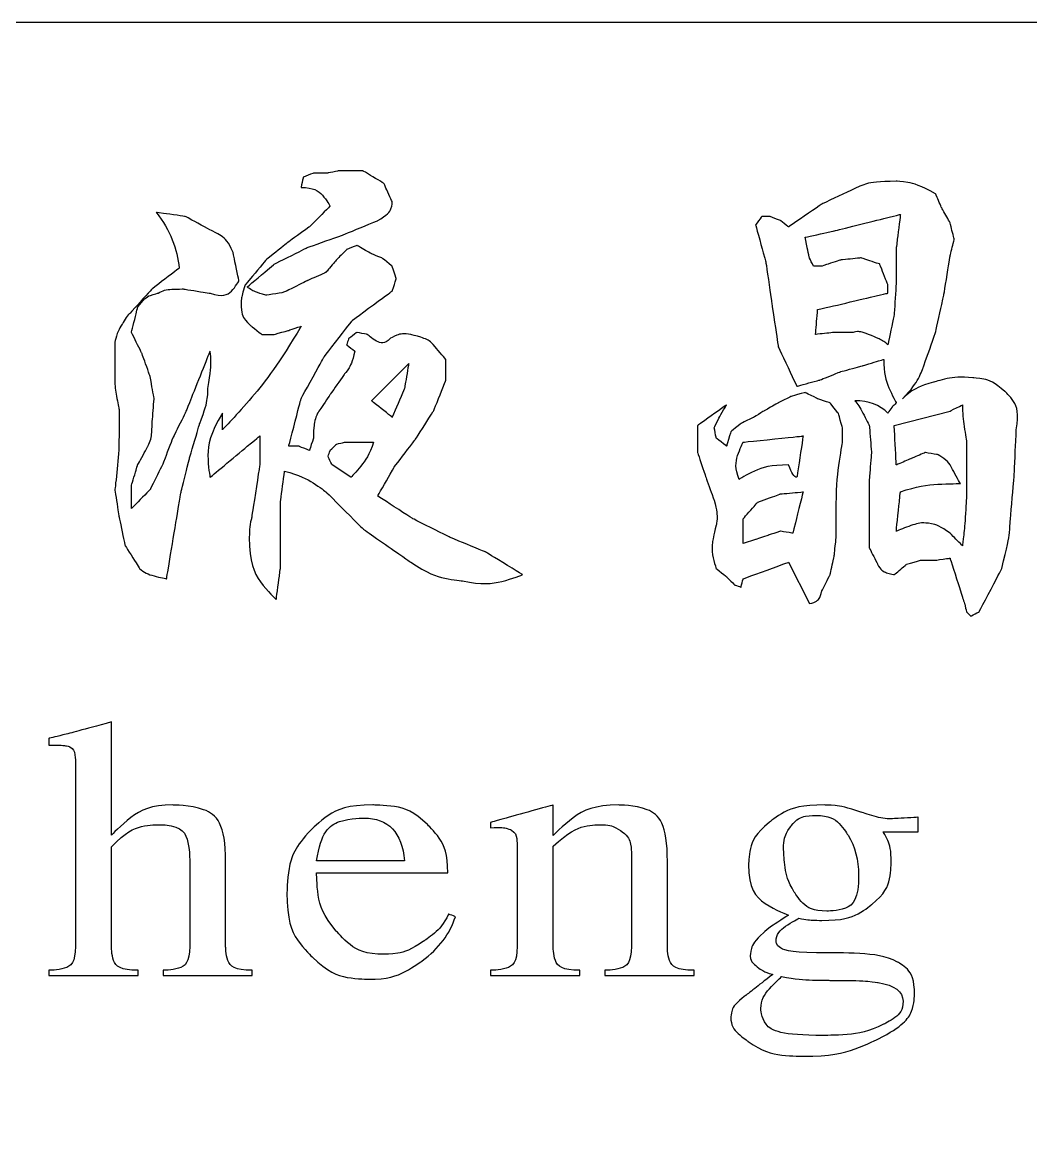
# Model space of a CAD drawing. Header units: millimetres. Extents: x 538 to 2776, y 409 to 1056.
# Drawn here: x 942.54 to 950.49, y 421.85 to 430.74 of the extents above; entities that cross this region are included whole.
import ezdxf

# ---------------------------------------------------------------- set-up
doc = ezdxf.new("R2010")
doc.units = ezdxf.units.MM
doc.layers.add('DWG', color=7, linetype='Continuous')
doc.layers.add('layer 1', color=7, linetype='Continuous')

msp = doc.modelspace()

# ---------------------------------------------------------------- linework, layer by layer
at = {"layer": 'DWG', "linetype": 'ByBlock'}
msp.add_lwpolyline([(988.7912, 430.7424), (919.3691, 430.7424, 0.414214), (919.167, 430.5403), (919.167, 408.5864)], format="xyb", dxfattribs=at)
at = {"layer": 'layer 1', "color": 0}
for points, knots in [([(944.4119, 427.2561), (944.4119, 427.2561), (944.4119, 427.4845), (944.4119, 427.4845), (944.4119, 427.4845), (944.4119, 427.4845), (944.02, 427.1587), (944.02, 427.1587), (944.02, 427.1587), (943.9873, 427.3327), (944.02, 427.5012), (944.1182, 427.6641), (944.1182, 427.6641), (944.1182, 427.6641), (944.1182, 427.5339), (944.1182, 427.5339), (944.1182, 427.5339), (944.3576, 427.7838), (944.5637, 428.056), (944.7377, 428.3491), (944.7377, 428.3491), (944.7377, 428.3491), (944.6402, 428.317), (944.6402, 428.317), (944.6402, 428.317), (944.6402, 428.317), (944.5261, 428.2843), (944.5261, 428.2843), (944.5261, 428.2843), (944.5261, 428.2843), (944.428, 428.2843), (944.428, 428.2843), (944.428, 428.2843), (944.428, 428.2843), (944.3465, 428.3491), (944.3465, 428.3491), (944.3465, 428.3491), (944.2922, 428.3929), (944.2651, 428.4528), (944.2651, 428.5286), (944.2651, 428.5286), (944.2651, 428.5613), (944.2755, 428.6101), (944.2978, 428.6755), (944.2978, 428.6755), (944.2978, 428.6755), (944.4607, 428.8711), (944.4607, 428.8711), (944.4607, 428.8711), (944.4607, 428.8711), (944.6235, 429.002), (944.6235, 429.002), (944.6235, 429.002), (944.6235, 429.002), (944.8031, 429.1322), (944.8031, 429.1322), (944.8031, 429.1322), (944.8031, 429.1322), (944.9667, 429.2957), (944.9667, 429.2957), (944.9667, 429.2957), (944.9118, 429.3932), (944.8359, 429.4426), (944.7377, 429.4426), (944.7377, 429.4426), (944.7377, 429.4426), (944.7544, 429.5241), (944.7544, 429.5241), (944.7544, 429.5241), (944.7544, 429.5241), (944.8359, 429.5568), (944.8359, 429.5568), (944.8359, 429.5568), (944.8359, 429.5568), (944.95, 429.5568), (944.95, 429.5568), (944.95, 429.5568), (944.95, 429.5568), (945.0315, 429.5728), (945.0315, 429.5728), (945.0315, 429.5728), (945.0315, 429.5728), (945.2278, 429.5728), (945.2278, 429.5728), (945.2278, 429.5728), (945.2278, 429.5728), (945.3907, 429.4753), (945.3907, 429.4753), (945.3907, 429.4753), (945.3907, 429.4753), (945.4561, 429.3285), (945.4561, 429.3285), (945.4561, 429.3285), (945.4561, 429.2742), (945.4178, 429.2247), (945.3419, 429.1816), (945.3419, 429.1816), (945.3419, 429.1816), (945.0642, 429.0674), (945.0642, 429.0674), (945.0642, 429.0674), (945.0642, 429.0674), (944.7871, 428.9693), (944.7871, 428.9693), (944.7871, 428.9693), (944.7871, 428.9693), (944.5261, 428.8391), (944.5261, 428.8391), (944.5261, 428.8391), (944.5261, 428.8391), (944.3138, 428.6595), (944.3138, 428.6595), (944.3138, 428.6595), (944.3354, 428.6379), (944.3848, 428.6156), (944.4607, 428.5941), (944.4607, 428.5941), (944.5477, 428.6052), (944.602, 428.6156), (944.6235, 428.6268), (944.6235, 428.6268), (944.6235, 428.6268), (944.7871, 428.7082), (944.7871, 428.7082), (944.7871, 428.7082), (944.7871, 428.7082), (944.934, 428.7737), (944.934, 428.7737), (944.934, 428.7737), (944.934, 428.7737), (945.0155, 428.8711), (945.0155, 428.8711), (945.0155, 428.8711), (945.0155, 428.8711), (945.0969, 428.9533), (945.0969, 428.9533), (945.0969, 428.9533), (945.0969, 428.9533), (945.1783, 428.986), (945.1783, 428.986), (945.1783, 428.986), (945.1783, 428.986), (945.2925, 428.9205), (945.2925, 428.9205), (945.2925, 428.9205), (945.2925, 428.9205), (945.374, 428.8878), (945.374, 428.8878), (945.374, 428.8878), (945.374, 428.8878), (945.4561, 428.8224), (945.4561, 428.8224), (945.4561, 428.8224), (945.4561, 428.8224), (945.4888, 428.7249), (945.4888, 428.7249), (945.4888, 428.7249), (945.4888, 428.7249), (945.4561, 428.6268), (945.4561, 428.6268), (945.4561, 428.6268), (945.4561, 428.6268), (945.1456, 428.3985), (945.1456, 428.3985), (945.1456, 428.3985), (945.1456, 428.3985), (944.9173, 428.1047), (944.9173, 428.1047), (944.9173, 428.1047), (944.9173, 428.1047), (944.7377, 427.7782), (944.7377, 427.7782), (944.7377, 427.7782), (944.7377, 427.7782), (944.6402, 427.403), (944.6402, 427.403), (944.6402, 427.403), (944.6402, 427.403), (944.7217, 427.403), (944.7217, 427.403), (944.7217, 427.403), (944.7217, 427.403), (944.8031, 427.3703), (944.8031, 427.3703), (944.8031, 427.3703), (944.8031, 427.3703), (944.8359, 427.4685), (944.8359, 427.4685), (944.8359, 427.4685), (944.8359, 427.5555), (944.847, 427.6209), (944.8686, 427.6641), (944.8686, 427.6641), (944.8686, 427.6641), (944.9667, 427.8109), (944.9667, 427.8109), (944.9667, 427.8109), (944.9667, 427.8109), (945.0809, 427.9738), (945.0809, 427.9738), (945.0809, 427.9738), (945.1129, 428.0066), (945.1407, 428.0664), (945.1623, 428.1534), (945.1623, 428.1534), (945.1623, 428.1534), (945.0969, 428.2029), (945.0969, 428.2029), (945.0969, 428.2029), (945.0969, 428.2029), (945.1129, 428.2516), (945.1129, 428.2516), (945.1129, 428.2516), (945.1129, 428.2516), (945.1783, 428.3003), (945.1783, 428.3003), (945.1783, 428.3003), (945.1783, 428.3003), (945.2598, 428.2843), (945.2598, 428.2843), (945.2598, 428.2843), (945.3364, 428.2189), (945.3962, 428.2077), (945.4394, 428.2516), (945.4394, 428.2516), (945.4937, 428.2843), (945.548, 428.2947), (945.603, 428.2843), (945.603, 428.2843), (945.69, 428.262), (945.7443, 428.2404), (945.7659, 428.2189), (945.7659, 428.2189), (945.7659, 428.2189), (945.88, 428.088), (945.88, 428.088), (945.88, 428.088), (945.88, 428.088), (945.88, 427.9251), (945.88, 427.9251), (945.88, 427.9251), (945.88, 427.9251), (945.7819, 427.6808), (945.7819, 427.6808), (945.7819, 427.6808), (945.7819, 427.6808), (945.635, 427.4518), (945.635, 427.4518), (945.635, 427.4518), (945.635, 427.4518), (945.4721, 427.2402), (945.4721, 427.2402), (945.4721, 427.2402), (945.4721, 427.2402), (945.3419, 427.0118), (945.3419, 427.0118), (945.3419, 427.0118), (945.3419, 427.0118), (945.619, 426.8322), (945.619, 426.8322), (945.619, 426.8322), (945.619, 426.8322), (945.9128, 426.6853), (945.9128, 426.6853), (945.9128, 426.6853), (945.9128, 426.6853), (946.1898, 426.5712), (946.1898, 426.5712), (946.1898, 426.5712), (946.1898, 426.5712), (946.4835, 426.3916), (946.4835, 426.3916), (946.4835, 426.3916), (946.3207, 426.3262), (946.1626, 426.3101), (946.0109, 426.3429), (946.0109, 426.3429), (945.8689, 426.3533), (945.7332, 426.4027), (945.603, 426.4897), (945.603, 426.4897), (945.603, 426.4897), (945.2278, 426.7508), (945.2278, 426.7508), (945.2278, 426.7508), (945.2278, 426.7508), (944.934, 427.0439), (944.934, 427.0439), (944.934, 427.0439), (944.8359, 427.1204), (944.7273, 427.1747), (944.6076, 427.2074), (944.6076, 427.2074), (944.6076, 427.2074), (944.5748, 426.9624), (944.5748, 426.9624), (944.5748, 426.9624), (944.5748, 426.9624), (944.5748, 426.7014), (944.5748, 426.7014), (944.5748, 426.7014), (944.5748, 426.7014), (944.5748, 426.4403), (944.5748, 426.4403), (944.5748, 426.4403), (944.5748, 426.4403), (944.5421, 426.196), (944.5421, 426.196), (944.5421, 426.196), (944.4008, 426.3262), (944.3298, 426.4897), (944.3298, 426.6853), (944.3298, 426.6853), (944.3298, 426.7508), (944.3354, 426.7995), (944.3465, 426.8322), (944.3465, 426.8322), (944.3465, 426.8322), (944.4119, 427.2561), (944.4119, 427.2561)], [0, 0, 0, 0, 0.0125, 0.0125, 0.0125, 0.01875, 0.025, 0.025, 0.025, 0.03125, 0.0375, 0.0375, 0.0375, 0.04375, 0.05, 0.05, 0.05, 0.05625, 0.0625, 0.0625, 0.0625, 0.06875, 0.075, 0.075, 0.075, 0.08125, 0.0875, 0.0875, 0.0875, 0.09375, 0.1, 0.1, 0.1, 0.10625, 0.1125, 0.1125, 0.1125, 0.11875, 0.125, 0.125, 0.125, 0.13125, 0.1375, 0.1375, 0.1375, 0.14375, 0.15, 0.15, 0.15, 0.15625, 0.1625, 0.1625, 0.1625, 0.16875, 0.175, 0.175, 0.175, 0.18125, 0.1875, 0.1875, 0.1875, 0.19375, 0.2, 0.2, 0.2, 0.20625, 0.2125, 0.2125, 0.2125, 0.21875, 0.225, 0.225, 0.225, 0.23125, 0.2375, 0.2375, 0.2375, 0.24375, 0.25, 0.25, 0.25, 0.25625, 0.2625, 0.2625, 0.2625, 0.26875, 0.275, 0.275, 0.275, 0.28125, 0.2875, 0.2875, 0.2875, 0.29375, 0.3, 0.3, 0.3, 0.30625, 0.3125, 0.3125, 0.3125, 0.31875, 0.325, 0.325, 0.325, 0.33125, 0.3375, 0.3375, 0.3375, 0.34375, 0.35, 0.35, 0.35, 0.35625, 0.3625, 0.3625, 0.3625, 0.36875, 0.375, 0.375, 0.375, 0.38125, 0.3875, 0.3875, 0.3875, 0.39375, 0.4, 0.4, 0.4, 0.40625, 0.4125, 0.4125, 0.4125, 0.41875, 0.425, 0.425, 0.425, 0.43125, 0.4375, 0.4375, 0.4375, 0.44375, 0.45, 0.45, 0.45, 0.45625, 0.4625, 0.4625, 0.4625, 0.46875, 0.475, 0.475, 0.475, 0.48125, 0.4875, 0.4875, 0.4875, 0.49375, 0.5, 0.5, 0.5, 0.50625, 0.5125, 0.5125, 0.5125, 0.51875, 0.525, 0.525, 0.525, 0.53125, 0.5375, 0.5375, 0.5375, 0.54375, 0.55, 0.55, 0.55, 0.55625, 0.5625, 0.5625, 0.5625, 0.56875, 0.575, 0.575, 0.575, 0.58125, 0.5875, 0.5875, 0.5875, 0.59375, 0.6, 0.6, 0.6, 0.60625, 0.6125, 0.6125, 0.6125, 0.61875, 0.625, 0.625, 0.625, 0.63125, 0.6375, 0.6375, 0.6375, 0.64375, 0.65, 0.65, 0.65, 0.65625, 0.6625, 0.6625, 0.6625, 0.66875, 0.675, 0.675, 0.675, 0.68125, 0.6875, 0.6875, 0.6875, 0.69375, 0.7, 0.7, 0.7, 0.70625, 0.7125, 0.7125, 0.7125, 0.71875, 0.725, 0.725, 0.725, 0.73125, 0.7375, 0.7375, 0.7375, 0.74375, 0.75, 0.75, 0.75, 0.75625, 0.7625, 0.7625, 0.7625, 0.76875, 0.775, 0.775, 0.775, 0.78125, 0.7875, 0.7875, 0.7875, 0.79375, 0.8, 0.8, 0.8, 0.80625, 0.8125, 0.8125, 0.8125, 0.81875, 0.825, 0.825, 0.825, 0.83125, 0.8375, 0.8375, 0.8375, 0.84375, 0.85, 0.85, 0.85, 0.85625, 0.8625, 0.8625, 0.8625, 0.86875, 0.875, 0.875, 0.875, 0.88125, 0.8875, 0.8875, 0.8875, 0.89375, 0.9, 0.9, 0.9, 0.90625, 0.9125, 0.9125, 0.9125, 0.91875, 0.925, 0.925, 0.925, 0.93125, 0.9375, 0.9375, 0.9375, 0.94375, 0.95, 0.95, 0.95, 0.95625, 0.9625, 0.9625, 0.9625, 0.96875, 0.975, 0.975, 0.975, 0.98125, 0.9875, 0.9875, 0.9875, 0.99375, 1, 1, 1, 1]), ([(949.1037, 427.7622), (949.213, 427.7622), (949.3, 427.7295), (949.3647, 427.6641), (949.3647, 427.6641), (949.3647, 427.6641), (949.3974, 427.7128), (949.3974, 427.7128), (949.3974, 427.7128), (949.3974, 427.7128), (949.4302, 427.7455), (949.4302, 427.7455), (949.4302, 427.7455), (949.3647, 427.8653), (949.332, 427.9794), (949.332, 428.088), (949.332, 428.088), (949.332, 428.088), (949.1691, 428.0393), (949.1691, 428.0393), (949.1691, 428.0393), (949.1691, 428.0393), (948.9895, 427.9905), (948.9895, 427.9905), (948.9895, 427.9905), (948.9895, 427.9905), (948.8266, 427.9251), (948.8266, 427.9251), (948.8266, 427.9251), (948.8266, 427.9251), (948.647, 427.8764), (948.647, 427.8764), (948.647, 427.8764), (948.647, 427.8764), (948.5002, 428.1862), (948.5002, 428.1862), (948.5002, 428.1862), (948.5002, 428.1862), (948.4514, 428.5126), (948.4514, 428.5126), (948.4514, 428.5126), (948.4514, 428.5126), (948.402, 428.8551), (948.402, 428.8551), (948.402, 428.8551), (948.402, 428.8551), (948.3206, 429.1489), (948.3206, 429.1489), (948.3206, 429.1489), (948.3206, 429.1489), (948.37, 429.2143), (948.37, 429.2143), (948.37, 429.2143), (948.37, 429.2143), (948.4347, 429.2143), (948.4347, 429.2143), (948.4347, 429.2143), (948.4347, 429.2143), (948.5169, 429.1816), (948.5169, 429.1816), (948.5169, 429.1816), (948.5169, 429.1816), (948.5816, 429.1322), (948.5816, 429.1322), (948.5816, 429.1322), (948.5816, 429.1322), (948.8427, 429.3118), (948.8427, 429.3118), (948.8427, 429.3118), (948.8427, 429.3118), (949.1204, 429.4426), (949.1204, 429.4426), (949.1204, 429.4426), (949.1851, 429.4753), (949.2889, 429.4914), (949.4302, 429.4914), (949.4302, 429.4914), (949.5172, 429.4914), (949.6202, 429.4586), (949.7399, 429.3932), (949.7399, 429.3932), (949.7399, 429.3932), (949.7894, 429.279), (949.7894, 429.279), (949.7894, 429.279), (949.7894, 429.279), (949.8541, 429.1649), (949.8541, 429.1649), (949.8541, 429.1649), (949.8541, 429.1649), (949.8868, 429.0347), (949.8868, 429.0347), (949.8868, 429.0347), (949.8868, 429.0347), (949.8541, 428.9038), (949.8541, 428.9038), (949.8541, 428.9038), (949.8541, 428.9038), (949.8054, 428.5941), (949.8054, 428.5941), (949.8054, 428.5941), (949.8054, 428.5941), (949.7399, 428.3003), (949.7399, 428.3003), (949.7399, 428.3003), (949.7399, 428.3003), (949.6425, 428.0233), (949.6425, 428.0233), (949.6425, 428.0233), (949.6098, 427.9362), (949.5554, 427.8548), (949.4789, 427.7782), (949.4789, 427.7782), (949.5332, 427.8325), (949.6153, 427.8764), (949.7239, 427.9091), (949.7239, 427.9091), (949.8325, 427.9418), (949.9362, 427.9523), (950.0337, 427.9418), (950.0337, 427.9418), (950.1207, 427.9418), (950.2049, 427.9063), (950.2864, 427.8353), (950.2864, 427.8353), (950.3685, 427.765), (950.3984, 427.6641), (950.3762, 427.5339), (950.3762, 427.5339), (950.3762, 427.5339), (950.3601, 427.1747), (950.3601, 427.1747), (950.3601, 427.1747), (950.3601, 427.1747), (950.3275, 426.7995), (950.3275, 426.7995), (950.3275, 426.7995), (950.3275, 426.7341), (950.3059, 426.6143), (950.262, 426.4403), (950.262, 426.4403), (950.262, 426.4403), (950.0831, 426.0978), (950.0831, 426.0978), (950.0831, 426.0978), (950.0831, 426.0978), (950.0177, 426.0651), (950.0177, 426.0651), (950.0177, 426.0651), (950.0177, 426.0651), (949.985, 426.0978), (949.985, 426.0978), (949.985, 426.0978), (949.985, 426.0978), (949.9683, 426.1633), (949.9683, 426.1633), (949.9683, 426.1633), (949.9683, 426.1633), (949.9522, 426.212), (949.9522, 426.212), (949.9522, 426.212), (949.9522, 426.212), (949.8541, 426.5218), (949.8541, 426.5218), (949.8541, 426.5218), (949.8541, 426.5218), (949.7399, 426.5057), (949.7399, 426.5057), (949.7399, 426.5057), (949.7399, 426.5057), (949.6258, 426.5057), (949.6258, 426.5057), (949.6258, 426.5057), (949.6258, 426.5057), (949.5116, 426.473), (949.5116, 426.473), (949.5116, 426.473), (949.5116, 426.473), (949.4141, 426.3916), (949.4141, 426.3916), (949.4141, 426.3916), (949.3487, 426.4027), (949.3049, 426.4299), (949.2833, 426.473), (949.2833, 426.473), (949.2833, 426.473), (949.2178, 426.6039), (949.2178, 426.6039), (949.2178, 426.6039), (949.2178, 426.6039), (949.2178, 426.7828), (949.2178, 426.7828), (949.2178, 426.7828), (949.2178, 426.7828), (949.2178, 426.9464), (949.2178, 426.9464), (949.2178, 426.9464), (949.2178, 426.9464), (949.2178, 427.142), (949.2178, 427.142), (949.2178, 427.142), (949.2178, 427.142), (949.2345, 427.3543), (949.2345, 427.3543), (949.2345, 427.3543), (949.2345, 427.3543), (949.2178, 427.5659), (949.2178, 427.5659), (949.2178, 427.5659), (949.1636, 427.6752), (949.126, 427.7399), (949.1037, 427.7622)], [0, 0, 0, 0, 0.018868, 0.018868, 0.018868, 0.028302, 0.037736, 0.037736, 0.037736, 0.04717, 0.056604, 0.056604, 0.056604, 0.066038, 0.075472, 0.075472, 0.075472, 0.084906, 0.09434, 0.09434, 0.09434, 0.103774, 0.113208, 0.113208, 0.113208, 0.122642, 0.132075, 0.132075, 0.132075, 0.141509, 0.150943, 0.150943, 0.150943, 0.160377, 0.169811, 0.169811, 0.169811, 0.179245, 0.188679, 0.188679, 0.188679, 0.198113, 0.207547, 0.207547, 0.207547, 0.216981, 0.226415, 0.226415, 0.226415, 0.235849, 0.245283, 0.245283, 0.245283, 0.254717, 0.264151, 0.264151, 0.264151, 0.273585, 0.283019, 0.283019, 0.283019, 0.292453, 0.301887, 0.301887, 0.301887, 0.311321, 0.320755, 0.320755, 0.320755, 0.330189, 0.339623, 0.339623, 0.339623, 0.349057, 0.358491, 0.358491, 0.358491, 0.367925, 0.377358, 0.377358, 0.377358, 0.386792, 0.396226, 0.396226, 0.396226, 0.40566, 0.415094, 0.415094, 0.415094, 0.424528, 0.433962, 0.433962, 0.433962, 0.443396, 0.45283, 0.45283, 0.45283, 0.462264, 0.471698, 0.471698, 0.471698, 0.481132, 0.490566, 0.490566, 0.490566, 0.5, 0.509434, 0.509434, 0.509434, 0.518868, 0.528302, 0.528302, 0.528302, 0.537736, 0.54717, 0.54717, 0.54717, 0.556604, 0.566038, 0.566038, 0.566038, 0.575472, 0.584906, 0.584906, 0.584906, 0.59434, 0.603774, 0.603774, 0.603774, 0.613208, 0.622642, 0.622642, 0.622642, 0.632075, 0.641509, 0.641509, 0.641509, 0.650943, 0.660377, 0.660377, 0.660377, 0.669811, 0.679245, 0.679245, 0.679245, 0.688679, 0.698113, 0.698113, 0.698113, 0.707547, 0.716981, 0.716981, 0.716981, 0.726415, 0.735849, 0.735849, 0.735849, 0.745283, 0.754717, 0.754717, 0.754717, 0.764151, 0.773585, 0.773585, 0.773585, 0.783019, 0.792453, 0.792453, 0.792453, 0.801887, 0.811321, 0.811321, 0.811321, 0.820755, 0.830189, 0.830189, 0.830189, 0.839623, 0.849057, 0.849057, 0.849057, 0.858491, 0.867925, 0.867925, 0.867925, 0.877358, 0.886792, 0.886792, 0.886792, 0.896226, 0.90566, 0.90566, 0.90566, 0.915094, 0.924528, 0.924528, 0.924528, 0.933962, 0.943396, 0.943396, 0.943396, 0.95283, 0.962264, 0.962264, 0.962264, 0.971698, 0.981132, 0.981132, 0.981132, 0.990566, 1, 1, 1, 1]), ([(943.7757, 428.8064), (943.7646, 428.9581), (943.7047, 429.105), (943.5961, 429.247), (943.5961, 429.247), (943.5961, 429.247), (943.8244, 429.2143), (943.8244, 429.2143), (943.8244, 429.2143), (943.8244, 429.2143), (944.0367, 429.1001), (944.0367, 429.1001), (944.0367, 429.1001), (944.1126, 429.0674), (944.1669, 429.0131), (944.1996, 428.9366), (944.1996, 428.9366), (944.1996, 428.9366), (944.2484, 428.7082), (944.2484, 428.7082), (944.2484, 428.7082), (944.1941, 428.6101), (944.1182, 428.578), (944.02, 428.6101), (944.02, 428.6101), (944.02, 428.6101), (943.8077, 428.6428), (943.8077, 428.6428), (943.8077, 428.6428), (943.7103, 428.6428), (943.6448, 428.6324), (943.6121, 428.6101), (943.6121, 428.6101), (943.5467, 428.5996), (943.4924, 428.5613), (943.4492, 428.4959), (943.4492, 428.4959), (943.4492, 428.4959), (943.4005, 428.3003), (943.4005, 428.3003), (943.4005, 428.3003), (943.4005, 428.3003), (943.4819, 428.1374), (943.4819, 428.1374), (943.4819, 428.1374), (943.4819, 428.1374), (943.5467, 427.9578), (943.5467, 427.9578), (943.5467, 427.9578), (943.5467, 427.9578), (943.5794, 427.7782), (943.5794, 427.7782), (943.5794, 427.7782), (943.5794, 427.7782), (943.5634, 427.5826), (943.5634, 427.5826), (943.5634, 427.5826), (943.5634, 427.5067), (943.5522, 427.4469), (943.5307, 427.403), (943.5307, 427.403), (943.5307, 427.403), (943.4492, 427.2561), (943.4492, 427.2561), (943.4492, 427.2561), (943.4492, 427.2561), (943.4005, 427.0933), (943.4005, 427.0933), (943.4005, 427.0933), (943.4005, 427.0933), (943.4005, 426.9137), (943.4005, 426.9137), (943.4005, 426.9137), (943.4005, 426.9137), (943.5467, 427.0606), (943.5467, 427.0606), (943.5467, 427.0606), (943.5467, 427.0606), (943.6448, 427.2561), (943.6448, 427.2561), (943.6448, 427.2561), (943.6448, 427.2561), (943.7263, 427.4685), (943.7263, 427.4685), (943.7263, 427.4685), (943.7263, 427.4685), (943.8244, 427.6641), (943.8244, 427.6641), (943.8244, 427.6641), (943.8244, 427.6641), (944.02, 428.1534), (944.02, 428.1534), (944.02, 428.1534), (944.0312, 428.088), (944.0256, 427.9905), (944.004, 427.8597), (944.004, 427.8597), (944.004, 427.7838), (943.9817, 427.6912), (943.9386, 427.5826), (943.9386, 427.5826), (943.9386, 427.5826), (943.8571, 427.3049), (943.8571, 427.3049), (943.8571, 427.3049), (943.8571, 427.3049), (943.7917, 427.0439), (943.7917, 427.0439), (943.7917, 427.0439), (943.7917, 427.0439), (943.6775, 426.3589), (943.6775, 426.3589), (943.6775, 426.3589), (943.5689, 426.3805), (943.4979, 426.4076), (943.4652, 426.4403), (943.4652, 426.4403), (943.4652, 426.4403), (943.3511, 426.6199), (943.3511, 426.6199), (943.3511, 426.6199), (943.3511, 426.6199), (943.3024, 426.8482), (943.3024, 426.8482), (943.3024, 426.8482), (943.3024, 426.8482), (943.2696, 427.0606), (943.2696, 427.0606), (943.2696, 427.0606), (943.2912, 427.2346), (943.3024, 427.3759), (943.3024, 427.4845), (943.3024, 427.4845), (943.3024, 427.5499), (943.3024, 427.6209), (943.3024, 427.6968), (943.3024, 427.6968), (943.2808, 427.8054), (943.2696, 427.882), (943.2696, 427.9251), (943.2696, 427.9251), (943.2696, 427.9251), (943.2696, 428.2189), (943.2696, 428.2189), (943.2696, 428.2189), (943.2808, 428.2732), (943.2996, 428.3219), (943.3267, 428.3658), (943.3267, 428.3658), (943.3539, 428.4089), (943.3726, 428.4361), (943.3838, 428.4472), (943.3838, 428.4472), (943.3838, 428.4472), (943.5634, 428.6428), (943.5634, 428.6428), (943.5634, 428.6428), (943.5634, 428.6428), (943.7757, 428.8064), (943.7757, 428.8064)], [0, 0, 0, 0, 0.025, 0.025, 0.025, 0.0375, 0.05, 0.05, 0.05, 0.0625, 0.075, 0.075, 0.075, 0.0875, 0.1, 0.1, 0.1, 0.1125, 0.125, 0.125, 0.125, 0.1375, 0.15, 0.15, 0.15, 0.1625, 0.175, 0.175, 0.175, 0.1875, 0.2, 0.2, 0.2, 0.2125, 0.225, 0.225, 0.225, 0.2375, 0.25, 0.25, 0.25, 0.2625, 0.275, 0.275, 0.275, 0.2875, 0.3, 0.3, 0.3, 0.3125, 0.325, 0.325, 0.325, 0.3375, 0.35, 0.35, 0.35, 0.3625, 0.375, 0.375, 0.375, 0.3875, 0.4, 0.4, 0.4, 0.4125, 0.425, 0.425, 0.425, 0.4375, 0.45, 0.45, 0.45, 0.4625, 0.475, 0.475, 0.475, 0.4875, 0.5, 0.5, 0.5, 0.5125, 0.525, 0.525, 0.525, 0.5375, 0.55, 0.55, 0.55, 0.5625, 0.575, 0.575, 0.575, 0.5875, 0.6, 0.6, 0.6, 0.6125, 0.625, 0.625, 0.625, 0.6375, 0.65, 0.65, 0.65, 0.6625, 0.675, 0.675, 0.675, 0.6875, 0.7, 0.7, 0.7, 0.7125, 0.725, 0.725, 0.725, 0.7375, 0.75, 0.75, 0.75, 0.7625, 0.775, 0.775, 0.775, 0.7875, 0.8, 0.8, 0.8, 0.8125, 0.825, 0.825, 0.825, 0.8375, 0.85, 0.85, 0.85, 0.8625, 0.875, 0.875, 0.875, 0.8875, 0.9, 0.9, 0.9, 0.9125, 0.925, 0.925, 0.925, 0.9375, 0.95, 0.95, 0.95, 0.9625, 0.975, 0.975, 0.975, 0.9875, 1, 1, 1, 1]), ([(948.7125, 429.0507), (948.7125, 429.0507), (948.7285, 428.9693), (948.7285, 428.9693), (948.7285, 428.9693), (948.7285, 428.9693), (948.7452, 428.8878), (948.7452, 428.8878), (948.7452, 428.8878), (948.7452, 428.8878), (948.7779, 428.8224), (948.7779, 428.8224), (948.7779, 428.8224), (948.7779, 428.8224), (948.8427, 428.8224), (948.8427, 428.8224), (948.8427, 428.8224), (948.8427, 428.8224), (948.9895, 428.8711), (948.9895, 428.8711), (948.9895, 428.8711), (948.9895, 428.8711), (949.1531, 428.8878), (949.1531, 428.8878), (949.1531, 428.8878), (949.1531, 428.8878), (949.3, 428.8391), (949.3, 428.8391), (949.3, 428.8391), (949.3, 428.8391), (949.3647, 428.6755), (949.3647, 428.6755), (949.3647, 428.6755), (949.3647, 428.6755), (949.3647, 428.6101), (949.3647, 428.6101), (949.3647, 428.6101), (949.3647, 428.6101), (948.8099, 428.4799), (948.8099, 428.4799), (948.8099, 428.4799), (948.8099, 428.4799), (948.7939, 428.2843), (948.7939, 428.2843), (948.7939, 428.2843), (948.7939, 428.2843), (948.9408, 428.3003), (948.9408, 428.3003), (948.9408, 428.3003), (948.9408, 428.3003), (949.0877, 428.3003), (949.0877, 428.3003), (949.0877, 428.3003), (949.1204, 428.3114), (949.1691, 428.3031), (949.2345, 428.276), (949.2345, 428.276), (949.3, 428.2488), (949.3432, 428.2244), (949.3647, 428.2029), (949.3647, 428.2029), (949.3647, 428.2029), (949.4141, 428.4472), (949.4141, 428.4472), (949.4141, 428.4472), (949.4141, 428.4472), (949.4302, 428.7082), (949.4302, 428.7082), (949.4302, 428.7082), (949.4302, 428.7082), (949.4302, 428.9693), (949.4302, 428.9693), (949.4302, 428.9693), (949.4302, 428.9693), (949.4629, 429.2303), (949.4629, 429.2303), (949.4629, 429.2303), (949.4629, 429.2303), (948.9408, 429.1001), (948.9408, 429.1001), (948.9408, 429.1001), (948.9408, 429.1001), (948.7125, 429.0507), (948.7125, 429.0507)], [0, 0, 0, 0, 0.047619, 0.047619, 0.047619, 0.071429, 0.095238, 0.095238, 0.095238, 0.119048, 0.142857, 0.142857, 0.142857, 0.166667, 0.190476, 0.190476, 0.190476, 0.214286, 0.238095, 0.238095, 0.238095, 0.261905, 0.285714, 0.285714, 0.285714, 0.309524, 0.333333, 0.333333, 0.333333, 0.357143, 0.380952, 0.380952, 0.380952, 0.404762, 0.428571, 0.428571, 0.428571, 0.452381, 0.47619, 0.47619, 0.47619, 0.5, 0.52381, 0.52381, 0.52381, 0.547619, 0.571429, 0.571429, 0.571429, 0.595238, 0.619048, 0.619048, 0.619048, 0.642857, 0.666667, 0.666667, 0.666667, 0.690476, 0.714286, 0.714286, 0.714286, 0.738095, 0.761905, 0.761905, 0.761905, 0.785714, 0.809524, 0.809524, 0.809524, 0.833333, 0.857143, 0.857143, 0.857143, 0.880952, 0.904762, 0.904762, 0.904762, 0.928571, 0.952381, 0.952381, 0.952381, 0.97619, 1, 1, 1, 1]), ([(945.5863, 428.056), (945.5863, 428.056), (945.2925, 427.7622), (945.2925, 427.7622), (945.2925, 427.7622), (945.2925, 427.7622), (945.4561, 427.6314), (945.4561, 427.6314), (945.4561, 427.6314), (945.4561, 427.6314), (945.5536, 427.8597), (945.5536, 427.8597), (945.5536, 427.8597), (945.5536, 427.8597), (945.5863, 428.056), (945.5863, 428.056)], [0, 0, 0, 0, 0.25, 0.25, 0.25, 0.375, 0.5, 0.5, 0.5, 0.625, 0.75, 0.75, 0.75, 0.875, 1, 1, 1, 1]), ([(948.7452, 426.1633), (948.7452, 426.1633), (948.5816, 426.4897), (948.5816, 426.4897), (948.5816, 426.4897), (948.5816, 426.4897), (948.2231, 426.3589), (948.2231, 426.3589), (948.2231, 426.3589), (948.2231, 426.3589), (948.2064, 426.2934), (948.2064, 426.2934), (948.2064, 426.2934), (948.2064, 426.2934), (948.1577, 426.3101), (948.1577, 426.3101), (948.1577, 426.3101), (948.1577, 426.3101), (948.0922, 426.3756), (948.0922, 426.3756), (948.0922, 426.3756), (948.0922, 426.3756), (948.0108, 426.4403), (948.0108, 426.4403), (948.0108, 426.4403), (947.9892, 426.5057), (947.9781, 426.5601), (947.9781, 426.6039), (947.9781, 426.6039), (947.9781, 426.6366), (947.9892, 426.6958), (948.0108, 426.7828), (948.0108, 426.7828), (948.0219, 426.8267), (948.0164, 426.8921), (947.9948, 426.9791), (947.9948, 426.9791), (947.9948, 426.9791), (947.9293, 427.1587), (947.9293, 427.1587), (947.9293, 427.1587), (947.9293, 427.1587), (947.8639, 427.3543), (947.8639, 427.3543), (947.8639, 427.3543), (947.8639, 427.3543), (947.8639, 427.5659), (947.8639, 427.5659), (947.8639, 427.5659), (947.8639, 427.5659), (948.0922, 427.7295), (948.0922, 427.7295), (948.0922, 427.7295), (948.0922, 427.7295), (948.0435, 427.6481), (948.0435, 427.6481), (948.0435, 427.6481), (948.0435, 427.6481), (947.9948, 427.5499), (947.9948, 427.5499), (947.9948, 427.5499), (947.9948, 427.5499), (948.0108, 427.4685), (948.0108, 427.4685), (948.0108, 427.4685), (948.0108, 427.4685), (948.0922, 427.403), (948.0922, 427.403), (948.0922, 427.403), (948.0922, 427.403), (948.125, 427.5172), (948.125, 427.5172), (948.125, 427.5172), (948.125, 427.5172), (948.2064, 427.5826), (948.2064, 427.5826), (948.2064, 427.5826), (948.2064, 427.5826), (948.3046, 427.6314), (948.3046, 427.6314), (948.3046, 427.6314), (948.3046, 427.6314), (948.386, 427.6808), (948.386, 427.6808), (948.386, 427.6808), (948.386, 427.6808), (948.5002, 427.7455), (948.5002, 427.7455), (948.5002, 427.7455), (948.5002, 427.7455), (948.5983, 427.7949), (948.5983, 427.7949), (948.5983, 427.7949), (948.5983, 427.7949), (948.7125, 427.827), (948.7125, 427.827), (948.7125, 427.827), (948.7125, 427.827), (948.8099, 427.7782), (948.8099, 427.7782), (948.8099, 427.7782), (948.8099, 427.7782), (948.9081, 427.7455), (948.9081, 427.7455), (948.9081, 427.7455), (948.9081, 427.7455), (948.9735, 427.6641), (948.9735, 427.6641), (948.9735, 427.6641), (948.9735, 427.6641), (949.0062, 427.5499), (949.0062, 427.5499), (949.0062, 427.5499), (949.0062, 427.5499), (949.0062, 427.4357), (949.0062, 427.4357), (949.0062, 427.4357), (948.9735, 427.2506), (948.9568, 427.0661), (948.9568, 426.881), (948.9568, 426.881), (948.9568, 426.881), (948.9568, 426.6853), (948.9568, 426.6853), (948.9568, 426.6853), (948.9568, 426.6853), (948.9408, 426.5385), (948.9408, 426.5385), (948.9408, 426.5385), (948.9408, 426.5385), (948.9081, 426.3916), (948.9081, 426.3916), (948.9081, 426.3916), (948.9081, 426.3916), (948.8427, 426.2607), (948.8427, 426.2607), (948.8427, 426.2607), (948.8322, 426.2064), (948.7995, 426.1737), (948.7452, 426.1633)], [0, 0, 0, 0, 0.028571, 0.028571, 0.028571, 0.042857, 0.057143, 0.057143, 0.057143, 0.071429, 0.085714, 0.085714, 0.085714, 0.1, 0.114286, 0.114286, 0.114286, 0.128571, 0.142857, 0.142857, 0.142857, 0.157143, 0.171429, 0.171429, 0.171429, 0.185714, 0.2, 0.2, 0.2, 0.214286, 0.228571, 0.228571, 0.228571, 0.242857, 0.257143, 0.257143, 0.257143, 0.271429, 0.285714, 0.285714, 0.285714, 0.3, 0.314286, 0.314286, 0.314286, 0.328571, 0.342857, 0.342857, 0.342857, 0.357143, 0.371429, 0.371429, 0.371429, 0.385714, 0.4, 0.4, 0.4, 0.414286, 0.428571, 0.428571, 0.428571, 0.442857, 0.457143, 0.457143, 0.457143, 0.471429, 0.485714, 0.485714, 0.485714, 0.5, 0.514286, 0.514286, 0.514286, 0.528571, 0.542857, 0.542857, 0.542857, 0.557143, 0.571429, 0.571429, 0.571429, 0.585714, 0.6, 0.6, 0.6, 0.614286, 0.628571, 0.628571, 0.628571, 0.642857, 0.657143, 0.657143, 0.657143, 0.671429, 0.685714, 0.685714, 0.685714, 0.7, 0.714286, 0.714286, 0.714286, 0.728571, 0.742857, 0.742857, 0.742857, 0.757143, 0.771429, 0.771429, 0.771429, 0.785714, 0.8, 0.8, 0.8, 0.814286, 0.828571, 0.828571, 0.828571, 0.842857, 0.857143, 0.857143, 0.857143, 0.871429, 0.885714, 0.885714, 0.885714, 0.9, 0.914286, 0.914286, 0.914286, 0.928571, 0.942857, 0.942857, 0.942857, 0.957143, 0.971429, 0.971429, 0.971429, 0.985714, 1, 1, 1, 1]), ([(949.8541, 427.6808), (949.8541, 427.6808), (949.4141, 427.5659), (949.4141, 427.5659), (949.4141, 427.5659), (949.4141, 427.5659), (949.4302, 427.2561), (949.4302, 427.2561), (949.4302, 427.2561), (949.4302, 427.2561), (949.5443, 427.3049), (949.5443, 427.3049), (949.5443, 427.3049), (949.5443, 427.3049), (949.6585, 427.3543), (949.6585, 427.3543), (949.6585, 427.3543), (949.6585, 427.3543), (949.7566, 427.3376), (949.7566, 427.3376), (949.7566, 427.3376), (949.8109, 427.3049), (949.8437, 427.2777), (949.8541, 427.2561), (949.8541, 427.2561), (949.8541, 427.2561), (949.9362, 427.1093), (949.9362, 427.1093), (949.9362, 427.1093), (949.7511, 427.1093), (949.5931, 427.0877), (949.4629, 427.0439), (949.4629, 427.0439), (949.4629, 427.0439), (949.4302, 426.7341), (949.4302, 426.7341), (949.4302, 426.7341), (949.5387, 426.7779), (949.6098, 426.7995), (949.6425, 426.7995), (949.6425, 426.7995), (949.7072, 426.7995), (949.7782, 426.7723), (949.8541, 426.7181), (949.8541, 426.7181), (949.8541, 426.7181), (949.9522, 426.6199), (949.9522, 426.6199), (949.9522, 426.6199), (949.9634, 426.7069), (949.971, 426.7912), (949.9766, 426.8726), (949.9766, 426.8726), (949.9822, 426.9547), (949.985, 427.055), (949.985, 427.1747), (949.985, 427.1747), (949.985, 427.2617), (949.985, 427.3487), (949.985, 427.4357), (949.985, 427.4357), (949.9634, 427.5659), (949.9522, 427.6641), (949.9522, 427.7295), (949.9522, 427.7295), (949.9522, 427.7295), (949.8541, 427.6808), (949.8541, 427.6808)], [0, 0, 0, 0, 0.058824, 0.058824, 0.058824, 0.088235, 0.117647, 0.117647, 0.117647, 0.147059, 0.176471, 0.176471, 0.176471, 0.205882, 0.235294, 0.235294, 0.235294, 0.264706, 0.294118, 0.294118, 0.294118, 0.323529, 0.352941, 0.352941, 0.352941, 0.382353, 0.411765, 0.411765, 0.411765, 0.441176, 0.470588, 0.470588, 0.470588, 0.5, 0.529412, 0.529412, 0.529412, 0.558824, 0.588235, 0.588235, 0.588235, 0.617647, 0.647059, 0.647059, 0.647059, 0.676471, 0.705882, 0.705882, 0.705882, 0.735294, 0.764706, 0.764706, 0.764706, 0.794118, 0.823529, 0.823529, 0.823529, 0.852941, 0.882353, 0.882353, 0.882353, 0.911765, 0.941176, 0.941176, 0.941176, 0.970588, 1, 1, 1, 1]), ([(944.9827, 427.2561), (944.9827, 427.2561), (945.1296, 427.1587), (945.1296, 427.1587), (945.1296, 427.1587), (945.2166, 427.2457), (945.2765, 427.3376), (945.3092, 427.4357), (945.3092, 427.4357), (945.3092, 427.4357), (945.0809, 427.4357), (945.0809, 427.4357), (945.0809, 427.4357), (945.0809, 427.4357), (945.0155, 427.4197), (945.0155, 427.4197), (945.0155, 427.4197), (945.0155, 427.4197), (944.9667, 427.3703), (944.9667, 427.3703), (944.9667, 427.3703), (944.9667, 427.3703), (944.95, 427.3216), (944.95, 427.3216), (944.95, 427.3216), (944.95, 427.3216), (944.9827, 427.2561), (944.9827, 427.2561)], [0, 0, 0, 0, 0.142857, 0.142857, 0.142857, 0.214286, 0.285714, 0.285714, 0.285714, 0.357143, 0.428571, 0.428571, 0.428571, 0.5, 0.571429, 0.571429, 0.571429, 0.642857, 0.714286, 0.714286, 0.714286, 0.785714, 0.857143, 0.857143, 0.857143, 0.928571, 1, 1, 1, 1]), ([(948.5816, 427.2561), (948.6039, 427.1907), (948.6255, 427.1587), (948.647, 427.1587), (948.647, 427.1587), (948.647, 427.1587), (948.6958, 427.4845), (948.6958, 427.4845), (948.6958, 427.4845), (948.6958, 427.4845), (948.2231, 427.4357), (948.2231, 427.4357), (948.2231, 427.4357), (948.1688, 427.3272), (948.1577, 427.229), (948.1904, 427.142), (948.1904, 427.142), (948.3101, 427.2179), (948.4403, 427.2561), (948.5816, 427.2561)], [0, 0, 0, 0, 0.2, 0.2, 0.2, 0.3, 0.4, 0.4, 0.4, 0.5, 0.6, 0.6, 0.6, 0.7, 0.8, 0.8, 0.8, 0.9, 1, 1, 1, 1]), ([(948.2231, 426.6366), (948.2231, 426.6366), (948.3206, 426.6686), (948.3206, 426.6686), (948.3206, 426.6686), (948.3206, 426.6686), (948.4187, 426.7014), (948.4187, 426.7014), (948.4187, 426.7014), (948.4187, 426.7014), (948.5169, 426.7341), (948.5169, 426.7341), (948.5169, 426.7341), (948.5169, 426.7341), (948.6143, 426.7181), (948.6143, 426.7181), (948.6143, 426.7181), (948.6143, 426.7181), (948.6958, 427.0439), (948.6958, 427.0439), (948.6958, 427.0439), (948.6958, 427.0439), (948.5169, 427.0278), (948.5169, 427.0278), (948.5169, 427.0278), (948.5169, 427.0278), (948.3373, 426.9624), (948.3373, 426.9624), (948.3373, 426.9624), (948.3373, 426.9624), (948.2231, 426.8322), (948.2231, 426.8322), (948.2231, 426.8322), (948.2231, 426.8322), (948.2231, 426.6366), (948.2231, 426.6366)], [0, 0, 0, 0, 0.111111, 0.111111, 0.111111, 0.166667, 0.222222, 0.222222, 0.222222, 0.277778, 0.333333, 0.333333, 0.333333, 0.388889, 0.444444, 0.444444, 0.444444, 0.5, 0.555556, 0.555556, 0.555556, 0.611111, 0.666667, 0.666667, 0.666667, 0.722222, 0.777778, 0.777778, 0.777778, 0.833333, 0.888889, 0.888889, 0.888889, 0.944444, 1, 1, 1, 1]), ([(944.3533, 423.2328), (944.3533, 423.2328), (943.6494, 423.2328), (943.6494, 423.2328), (943.6494, 423.2328), (943.6494, 423.2328), (943.6494, 423.2739), (943.6494, 423.2739), (943.6494, 423.2739), (943.7895, 423.2739), (943.8596, 423.3365), (943.8596, 423.4616), (943.8596, 423.4616), (943.8596, 423.4616), (943.8596, 424.1481), (943.8596, 424.1481), (943.8596, 424.1481), (943.8596, 424.33), (943.7762, 424.421), (943.6094, 424.421), (943.6094, 424.421), (943.4782, 424.421), (943.3558, 424.3633), (943.2424, 424.2479), (943.2424, 424.2479), (943.2424, 424.2479), (943.2424, 423.4616), (943.2424, 423.4616), (943.2424, 423.4616), (943.2424, 423.3365), (943.3125, 423.2739), (943.4526, 423.2739), (943.4526, 423.2739), (943.4526, 423.2739), (943.4526, 423.2328), (943.4526, 423.2328), (943.4526, 423.2328), (943.4526, 423.2328), (942.7487, 423.2328), (942.7487, 423.2328), (942.7487, 423.2328), (942.7487, 423.2328), (942.7487, 423.2739), (942.7487, 423.2739), (942.7487, 423.2739), (942.8889, 423.2739), (942.9589, 423.3365), (942.9589, 423.4616), (942.9589, 423.4616), (942.9589, 423.4616), (942.9589, 424.9109), (942.9589, 424.9109), (942.9589, 424.9109), (942.9589, 424.9794), (942.9444, 425.0204), (942.9155, 425.0341), (942.9155, 425.0341), (942.8977, 425.0439), (942.8422, 425.0488), (942.7487, 425.0488), (942.7487, 425.0488), (942.7487, 425.0488), (942.7487, 425.1016), (942.7487, 425.1016), (942.7487, 425.1016), (942.8422, 425.1231), (943.0067, 425.1661), (943.2424, 425.2307), (943.2424, 425.2307), (943.2424, 425.2307), (943.2424, 424.3388), (943.2424, 424.3388), (943.2424, 424.3388), (943.3936, 424.4972), (943.5549, 424.5765), (943.7261, 424.5765), (943.7261, 424.5765), (944.0041, 424.5765), (944.1431, 424.4278), (944.1431, 424.1305), (944.1431, 424.1305), (944.1431, 424.1305), (944.1431, 423.4616), (944.1431, 423.4616), (944.1431, 423.4616), (944.1431, 423.3365), (944.2132, 423.2739), (944.3533, 423.2739), (944.3533, 423.2739), (944.3533, 423.2739), (944.3533, 423.2328), (944.3533, 423.2328)], [0, 0, 0, 0, 0.043478, 0.043478, 0.043478, 0.065217, 0.086957, 0.086957, 0.086957, 0.108696, 0.130435, 0.130435, 0.130435, 0.152174, 0.173913, 0.173913, 0.173913, 0.195652, 0.217391, 0.217391, 0.217391, 0.23913, 0.26087, 0.26087, 0.26087, 0.282609, 0.304348, 0.304348, 0.304348, 0.326087, 0.347826, 0.347826, 0.347826, 0.369565, 0.391304, 0.391304, 0.391304, 0.413043, 0.434783, 0.434783, 0.434783, 0.456522, 0.478261, 0.478261, 0.478261, 0.5, 0.521739, 0.521739, 0.521739, 0.543478, 0.565217, 0.565217, 0.565217, 0.586957, 0.608696, 0.608696, 0.608696, 0.630435, 0.652174, 0.652174, 0.652174, 0.673913, 0.695652, 0.695652, 0.695652, 0.717391, 0.73913, 0.73913, 0.73913, 0.76087, 0.782609, 0.782609, 0.782609, 0.804348, 0.826087, 0.826087, 0.826087, 0.847826, 0.869565, 0.869565, 0.869565, 0.891304, 0.913043, 0.913043, 0.913043, 0.934783, 0.956522, 0.956522, 0.956522, 0.978261, 1, 1, 1, 1]), ([(945.9545, 423.6964), (945.9123, 423.5614), (945.825, 423.4455), (945.6926, 423.3487), (945.6926, 423.3487), (945.5603, 423.2519), (945.4197, 423.2035), (945.2706, 423.2035), (945.2706, 423.2035), (945.095, 423.2035), (944.9471, 423.2612), (944.827, 423.3766), (944.827, 423.3766), (944.6935, 423.5017), (944.6268, 423.6709), (944.6268, 423.8841), (944.6268, 423.8841), (944.6268, 424.0836), (944.6902, 424.2489), (944.8169, 424.3799), (944.8169, 424.3799), (944.9438, 424.5109), (945.1061, 424.5765), (945.304, 424.5765), (945.304, 424.5765), (945.4841, 424.5765), (945.6276, 424.5251), (945.7343, 424.4224), (945.7343, 424.4224), (945.8411, 424.3198), (945.8945, 424.1931), (945.8945, 424.0425), (945.8945, 424.0425), (945.8945, 424.0425), (944.8603, 424.0425), (944.8603, 424.0425), (944.8603, 424.0425), (944.8603, 423.8587), (944.912, 423.7056), (945.0155, 423.5834), (945.0155, 423.5834), (945.1189, 423.4611), (945.2451, 423.4), (945.3941, 423.4), (945.3941, 423.4), (945.5008, 423.4), (945.6042, 423.4342), (945.7043, 423.5027), (945.7043, 423.5027), (945.7955, 423.5633), (945.8611, 423.6347), (945.9011, 423.7169), (945.9011, 423.7169), (945.9011, 423.7169), (945.9545, 423.6964), (945.9545, 423.6964)], [0, 0, 0, 0, 0.071429, 0.071429, 0.071429, 0.107143, 0.142857, 0.142857, 0.142857, 0.178571, 0.214286, 0.214286, 0.214286, 0.25, 0.285714, 0.285714, 0.285714, 0.321429, 0.357143, 0.357143, 0.357143, 0.392857, 0.428571, 0.428571, 0.428571, 0.464286, 0.5, 0.5, 0.5, 0.535714, 0.571429, 0.571429, 0.571429, 0.607143, 0.642857, 0.642857, 0.642857, 0.678571, 0.714286, 0.714286, 0.714286, 0.75, 0.785714, 0.785714, 0.785714, 0.821429, 0.857143, 0.857143, 0.857143, 0.892857, 0.928571, 0.928571, 0.928571, 0.964286, 1, 1, 1, 1]), ([(947.8359, 423.2328), (947.8359, 423.2328), (947.132, 423.2328), (947.132, 423.2328), (947.132, 423.2328), (947.132, 423.2328), (947.132, 423.2739), (947.132, 423.2739), (947.132, 423.2739), (947.2721, 423.2739), (947.3422, 423.3365), (947.3422, 423.4616), (947.3422, 423.4616), (947.3422, 423.4616), (947.3422, 424.2009), (947.3422, 424.2009), (947.3422, 424.2009), (947.3422, 424.2733), (947.3183, 424.3281), (947.2704, 424.3652), (947.2704, 424.3652), (947.2226, 424.4024), (947.1632, 424.421), (947.092, 424.421), (947.092, 424.421), (946.9697, 424.421), (946.8474, 424.3643), (946.725, 424.2508), (946.725, 424.2508), (946.725, 424.2508), (946.725, 423.4616), (946.725, 423.4616), (946.725, 423.4616), (946.725, 423.3365), (946.7951, 423.2739), (946.9352, 423.2739), (946.9352, 423.2739), (946.9352, 423.2739), (946.9352, 423.2328), (946.9352, 423.2328), (946.9352, 423.2328), (946.9352, 423.2328), (946.2313, 423.2328), (946.2313, 423.2328), (946.2313, 423.2328), (946.2313, 423.2328), (946.2313, 423.2739), (946.2313, 423.2739), (946.2313, 423.2739), (946.3715, 423.2739), (946.4415, 423.3365), (946.4415, 423.4616), (946.4415, 423.4616), (946.4415, 423.4616), (946.4415, 424.2567), (946.4415, 424.2567), (946.4415, 424.2567), (946.4415, 424.3193), (946.427, 424.3594), (946.3981, 424.377), (946.3981, 424.377), (946.3692, 424.3946), (946.3136, 424.4014), (946.2313, 424.3975), (946.2313, 424.3975), (946.2313, 424.3975), (946.2313, 424.4386), (946.2313, 424.4386), (946.2313, 424.4386), (946.2313, 424.4386), (946.725, 424.5765), (946.725, 424.5765), (946.725, 424.5765), (946.725, 424.5765), (946.725, 424.3359), (946.725, 424.3359), (946.725, 424.3359), (946.8785, 424.4963), (947.0509, 424.5765), (947.2421, 424.5765), (947.2421, 424.5765), (947.4979, 424.5765), (947.6257, 424.4278), (947.6257, 424.1305), (947.6257, 424.1305), (947.6257, 424.1305), (947.6257, 423.4616), (947.6257, 423.4616), (947.6257, 423.4616), (947.6257, 423.3365), (947.6958, 423.2739), (947.8359, 423.2739), (947.8359, 423.2739), (947.8359, 423.2739), (947.8359, 423.2328), (947.8359, 423.2328)], [0, 0, 0, 0, 0.041667, 0.041667, 0.041667, 0.0625, 0.083333, 0.083333, 0.083333, 0.104167, 0.125, 0.125, 0.125, 0.145833, 0.166667, 0.166667, 0.166667, 0.1875, 0.208333, 0.208333, 0.208333, 0.229167, 0.25, 0.25, 0.25, 0.270833, 0.291667, 0.291667, 0.291667, 0.3125, 0.333333, 0.333333, 0.333333, 0.354167, 0.375, 0.375, 0.375, 0.395833, 0.416667, 0.416667, 0.416667, 0.4375, 0.458333, 0.458333, 0.458333, 0.479167, 0.5, 0.5, 0.5, 0.520833, 0.541667, 0.541667, 0.541667, 0.5625, 0.583333, 0.583333, 0.583333, 0.604167, 0.625, 0.625, 0.625, 0.645833, 0.666667, 0.666667, 0.666667, 0.6875, 0.708333, 0.708333, 0.708333, 0.729167, 0.75, 0.75, 0.75, 0.770833, 0.791667, 0.791667, 0.791667, 0.8125, 0.833333, 0.833333, 0.833333, 0.854167, 0.875, 0.875, 0.875, 0.895833, 0.916667, 0.916667, 0.916667, 0.9375, 0.958333, 0.958333, 0.958333, 0.979167, 1, 1, 1, 1]), ([(949.6038, 424.3652), (949.6038, 424.3652), (949.327, 424.3652), (949.327, 424.3652), (949.327, 424.3652), (949.3693, 424.3007), (949.3903, 424.2205), (949.3903, 424.1247), (949.3903, 424.1247), (949.3903, 423.9877), (949.3397, 423.8772), (949.2386, 423.7931), (949.2386, 423.7931), (949.1374, 423.7091), (949.0056, 423.667), (948.8433, 423.667), (948.8433, 423.667), (948.781, 423.667), (948.7209, 423.6729), (948.6632, 423.6846), (948.6632, 423.6846), (948.5431, 423.6201), (948.483, 423.5594), (948.483, 423.5027), (948.483, 423.5027), (948.483, 423.4421), (948.6209, 423.4117), (948.8966, 423.4117), (948.8966, 423.4117), (949.1635, 423.4117), (949.3448, 423.3873), (949.4404, 423.3384), (949.4404, 423.3384), (949.5294, 423.2915), (949.5738, 423.2044), (949.5738, 423.0773), (949.5738, 423.0773), (949.5738, 422.9463), (949.4793, 422.8319), (949.2903, 422.7341), (949.2903, 422.7341), (949.1102, 422.6421), (948.9122, 422.5962), (948.6965, 422.5962), (948.6965, 422.5962), (948.5186, 422.5962), (948.374, 422.6353), (948.2628, 422.7135), (948.2628, 422.7135), (948.1717, 422.7761), (948.1261, 422.8397), (948.1261, 422.9042), (948.1261, 422.9042), (948.1261, 422.959), (948.165, 423.0157), (948.2428, 423.0744), (948.2428, 423.0744), (948.314, 423.1311), (948.3852, 423.1868), (948.4563, 423.2416), (948.4563, 423.2416), (948.4096, 423.2533), (948.3685, 423.2734), (948.3329, 423.3017), (948.3329, 423.3017), (948.2973, 423.3301), (948.2795, 423.358), (948.2795, 423.3854), (948.2795, 423.3854), (948.2795, 423.446), (948.314, 423.5076), (948.3829, 423.5702), (948.3829, 423.5702), (948.4185, 423.6015), (948.4841, 423.6474), (948.5798, 423.7081), (948.5798, 423.7081), (948.3707, 423.7863), (948.2662, 423.9193), (948.2662, 424.1071), (948.2662, 424.1071), (948.2662, 424.2381), (948.3207, 424.3491), (948.4296, 424.44), (948.4296, 424.44), (948.5386, 424.531), (948.6843, 424.5765), (948.8666, 424.5765), (948.8666, 424.5765), (948.9444, 424.5765), (949.0395, 424.5579), (949.1519, 424.5207), (949.1519, 424.5207), (949.2642, 424.4836), (949.3448, 424.466), (949.3937, 424.4679), (949.3937, 424.4679), (949.3937, 424.4679), (949.6038, 424.4796), (949.6038, 424.4796), (949.6038, 424.4796), (949.6038, 424.4796), (949.6038, 424.3652), (949.6038, 424.3652)], [0, 0, 0, 0, 0.038462, 0.038462, 0.038462, 0.057692, 0.076923, 0.076923, 0.076923, 0.096154, 0.115385, 0.115385, 0.115385, 0.134615, 0.153846, 0.153846, 0.153846, 0.173077, 0.192308, 0.192308, 0.192308, 0.211538, 0.230769, 0.230769, 0.230769, 0.25, 0.269231, 0.269231, 0.269231, 0.288462, 0.307692, 0.307692, 0.307692, 0.326923, 0.346154, 0.346154, 0.346154, 0.365385, 0.384615, 0.384615, 0.384615, 0.403846, 0.423077, 0.423077, 0.423077, 0.442308, 0.461538, 0.461538, 0.461538, 0.480769, 0.5, 0.5, 0.5, 0.519231, 0.538462, 0.538462, 0.538462, 0.557692, 0.576923, 0.576923, 0.576923, 0.596154, 0.615385, 0.615385, 0.615385, 0.634615, 0.653846, 0.653846, 0.653846, 0.673077, 0.692308, 0.692308, 0.692308, 0.711538, 0.730769, 0.730769, 0.730769, 0.75, 0.769231, 0.769231, 0.769231, 0.788462, 0.807692, 0.807692, 0.807692, 0.826923, 0.846154, 0.846154, 0.846154, 0.865385, 0.884615, 0.884615, 0.884615, 0.903846, 0.923077, 0.923077, 0.923077, 0.942308, 0.961538, 0.961538, 0.961538, 0.980769, 1, 1, 1, 1]), ([(945.5542, 424.1364), (945.5319, 424.3613), (945.4252, 424.4738), (945.234, 424.4738), (945.234, 424.4738), (945.0188, 424.4738), (944.8943, 424.3613), (944.8603, 424.1364), (944.8603, 424.1364), (944.8603, 424.1364), (945.5542, 424.1364), (945.5542, 424.1364)], [0, 0, 0, 0, 0.333333, 0.333333, 0.333333, 0.5, 0.666667, 0.666667, 0.666667, 0.833333, 1, 1, 1, 1]), ([(949.1335, 424.0249), (949.1335, 424.1423), (949.1057, 424.2469), (949.0501, 424.3388), (949.0501, 424.3388), (948.9856, 424.4425), (948.9011, 424.4943), (948.7966, 424.4943), (948.7966, 424.4943), (948.7098, 424.4943), (948.6448, 424.4669), (948.6014, 424.4122), (948.6014, 424.4122), (948.5581, 424.3574), (948.5386, 424.287), (948.5431, 424.2009), (948.5431, 424.2009), (948.5475, 424.0777), (948.5753, 423.9741), (948.6265, 423.89), (948.6265, 423.89), (948.6887, 423.7902), (948.7744, 423.7404), (948.8833, 423.7404), (948.8833, 423.7404), (949.0501, 423.7404), (949.1335, 423.8352), (949.1335, 424.0249)], [0, 0, 0, 0, 0.142857, 0.142857, 0.142857, 0.214286, 0.285714, 0.285714, 0.285714, 0.357143, 0.428571, 0.428571, 0.428571, 0.5, 0.571429, 0.571429, 0.571429, 0.642857, 0.714286, 0.714286, 0.714286, 0.785714, 0.857143, 0.857143, 0.857143, 0.928571, 1, 1, 1, 1]), ([(949.4838, 423.0304), (949.4838, 423.1066), (949.4182, 423.1556), (949.287, 423.1771), (949.287, 423.1771), (949.2225, 423.1888), (949.0968, 423.1947), (948.91, 423.1947), (948.91, 423.1947), (948.7654, 423.1947), (948.6376, 423.2044), (948.5264, 423.224), (948.5264, 423.224), (948.4174, 423.1243), (948.3629, 423.0401), (948.3629, 422.9717), (948.3629, 422.9717), (948.3629, 422.8309), (948.5264, 422.7605), (948.8533, 422.7605), (948.8533, 422.7605), (949.0535, 422.7605), (949.2124, 422.7898), (949.3303, 422.8485), (949.3303, 422.8485), (949.4326, 422.8993), (949.4838, 422.96), (949.4838, 423.0304)], [0, 0, 0, 0, 0.142857, 0.142857, 0.142857, 0.214286, 0.285714, 0.285714, 0.285714, 0.357143, 0.428571, 0.428571, 0.428571, 0.5, 0.571429, 0.571429, 0.571429, 0.642857, 0.714286, 0.714286, 0.714286, 0.785714, 0.857143, 0.857143, 0.857143, 0.928571, 1, 1, 1, 1])]:
    msp.add_open_spline(points, degree=3, knots=knots, dxfattribs=at)

doc.saveas('drawing.dxf')
